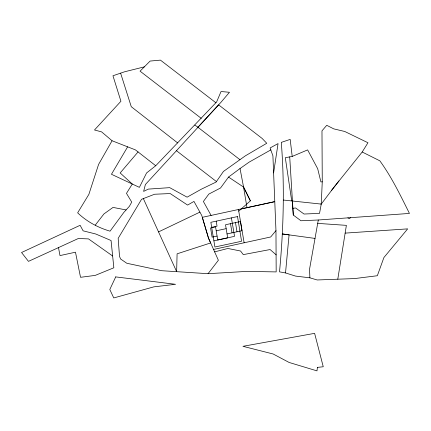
<?xml version="1.0" encoding="UTF-8"?>
<svg xmlns="http://www.w3.org/2000/svg" width="431" height="431" viewBox="0 0 431 431"><rect width="100%" height="100%" fill="white"/><g stroke="black" fill="none" stroke-linecap="round" stroke-linejoin="round"><path stroke-width="0.65" d="M273.604 172.933L278.054 143.577L270.102 147.968L272.909 155.817L275.964 230.639L276.174 271.913L246.839 271.39L208.06 273.69L161.727 270.711L126.789 263.255L120.61 259.004L119.516 256.402L118.169 238.343L141.557 199.289L154.573 194.246L170.202 193.557L187.593 205.075L193.977 201.422L201.789 215.538L208.647 238.623L210.646 242.944L177.093 253.827L176.64 271.611L143.351 198.594M291.706 200.932L285.311 157.703L292.202 156.431L290.187 139.402L281.292 142.381C284.702 185.502 283.587 228.823 279.514 271.859L285.527 272.936L295.477 276.072L309.889 277.828L317.178 279.967L354.551 278.582L377.335 275.727L383.902 257.544L407.667 228.872L345.139 233.117M362.207 152.008L367.961 142.742L344.752 131.482L333.761 128.874L326.741 125.302L321.979 130.857L322.259 181.817L321.246 204.095L319.533 213.383L304.033 214.029L295.591 207.974L292.827 208.345L293.301 215.058L300.957 220.753L318.369 219.993L409.45 213.426C400.453 195.399 391.72 177.168 379.824 160.806L362.207 152.008L333.562 187.76L321.246 204.095L283.393 200.043M285.527 272.936L289.072 234.873L282.386 233.963L315.018 238.418M337.785 279.202L346.379 225.359L317.69 223.382L309.55 269.181L309.889 277.828M317.69 223.382L318.315 219.999M138.065 151.933L135.35 149.853L112.076 140.754L98.586 164.405L88.872 194.365L77.65 212.828C86.674 221.534 98.047 227.67 110.061 231.172L123.848 212.397L129.413 206.271L131.73 202.101L126.477 193.368L132.29 184.026L120.157 172.955L138.065 151.933L155.726 165.741L216.599 101.996L221.038 91.523L229.481 92.282L220.817 102.47L197.996 127.172L194.817 125.119M112.076 140.754L101.608 131.881L94.491 129.984L120.928 101.253L112.96 75.764L124.683 71.756L144.331 66.864M127.641 146.836L111.457 174.275L139.391 187.361L146.572 172.96L155.726 165.741M216.432 181.564L223.436 171.446L245.379 155.823L266.767 143.27L262.08 138.399L218.619 104.852L145.392 184.506L143.615 191.412L148.312 189.107L169.701 187.647L187.102 197.172L201.46 189.123L216.087 182.065L216.432 181.564L176.419 150.678M270.921 149.843L249.156 162.121L240.029 168.537L228.532 177.071L220.543 187.986L208.803 194.101L203.384 201.476L211.098 215.435M208.06 273.69L218.377 260.27L208.426 237.939L202.306 217.321L274.784 201.643L241.22 208.949M95.278 225.106L103.936 213.938L113.024 207.413L126.084 209.935M331.353 190.685L338.955 180.934M320.933 204.062L321.267 203.637M275.964 230.639L270.7 236.975L213.55 249.452M238.747 211.136L250.389 200.841L243.569 187.081L240.029 168.537M350.705 217.66L349.363 218.539L347.871 217.865M158.538 231.905L199.903 212.127M292.202 156.431L307.632 149.896L317.69 168.726L320.901 181.925L322.259 181.817M214.633 251.871L227.891 248.461L240.557 251.014L243.289 254.624L270.092 249.544L276.223 254.893M213.889 240.848L234.539 236.339L231.409 217.887M211.669 227.315L217.041 226.162L216.222 221.157M216.206 230.8L226.162 228.656M217.073 236.075L212.09 237.147L210.587 227.967L215.565 226.895L217.714 239.986L227.67 237.842L225.521 224.75L240.46 221.534L241.963 230.714L227.029 233.931M228.527 177.071L243.569 187.081L250.389 200.841M112.615 255.976L88.495 238.898L78.323 238.51L28.473 261.369L21.55 252.507L80.123 225.294L83.124 230.833L95.784 234.011L111.063 240.52L113.849 267.78L95.224 275.398L80.532 277.305L75.479 252.205L59.979 255.583L58.497 247.604M215.888 102.75L160.434 60.124L150.107 61.062L140.064 71.163L201.245 118.347M197.915 127.258L239.943 159.696M177.674 142.936L131.266 106.705L120.61 73.151M238.478 209.541L244.129 242.777M247.001 207.704L243.563 187.081M235.482 222.606L236.985 231.786M230.504 223.678L232.007 232.859M293.301 215.058L289.713 156.889M292.31 200.997L292.827 208.345M317.41 367.39L316.984 370.875L289.136 362.466L273.125 353.986L242.949 346.314L314.614 333.346L323.25 366.754L317.41 367.39M115.724 276.896L109.797 289.508L113.746 297.945L153.835 286.863L175.557 284.304L115.724 276.896M237.524 216.572L210.851 222.315L214.902 247.006L241.575 241.263L237.524 216.572"/></g></svg>
